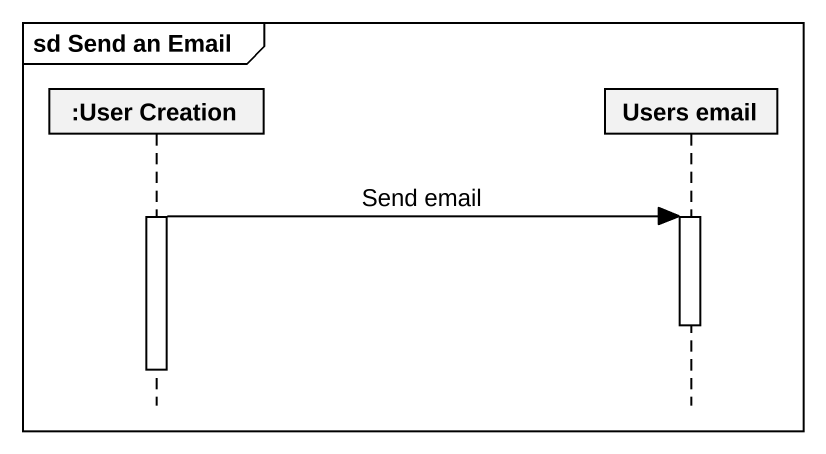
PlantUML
@startuml
mainframe sd Send an Email
hide footbox
participant ":User Creation" as User_Creation
participant "Users email" as Users_email

activate User_Creation
User_Creation -> Users_email : Send email
activate Users_email
deactivate Users_email
deactivate User_Creation
@enduml
